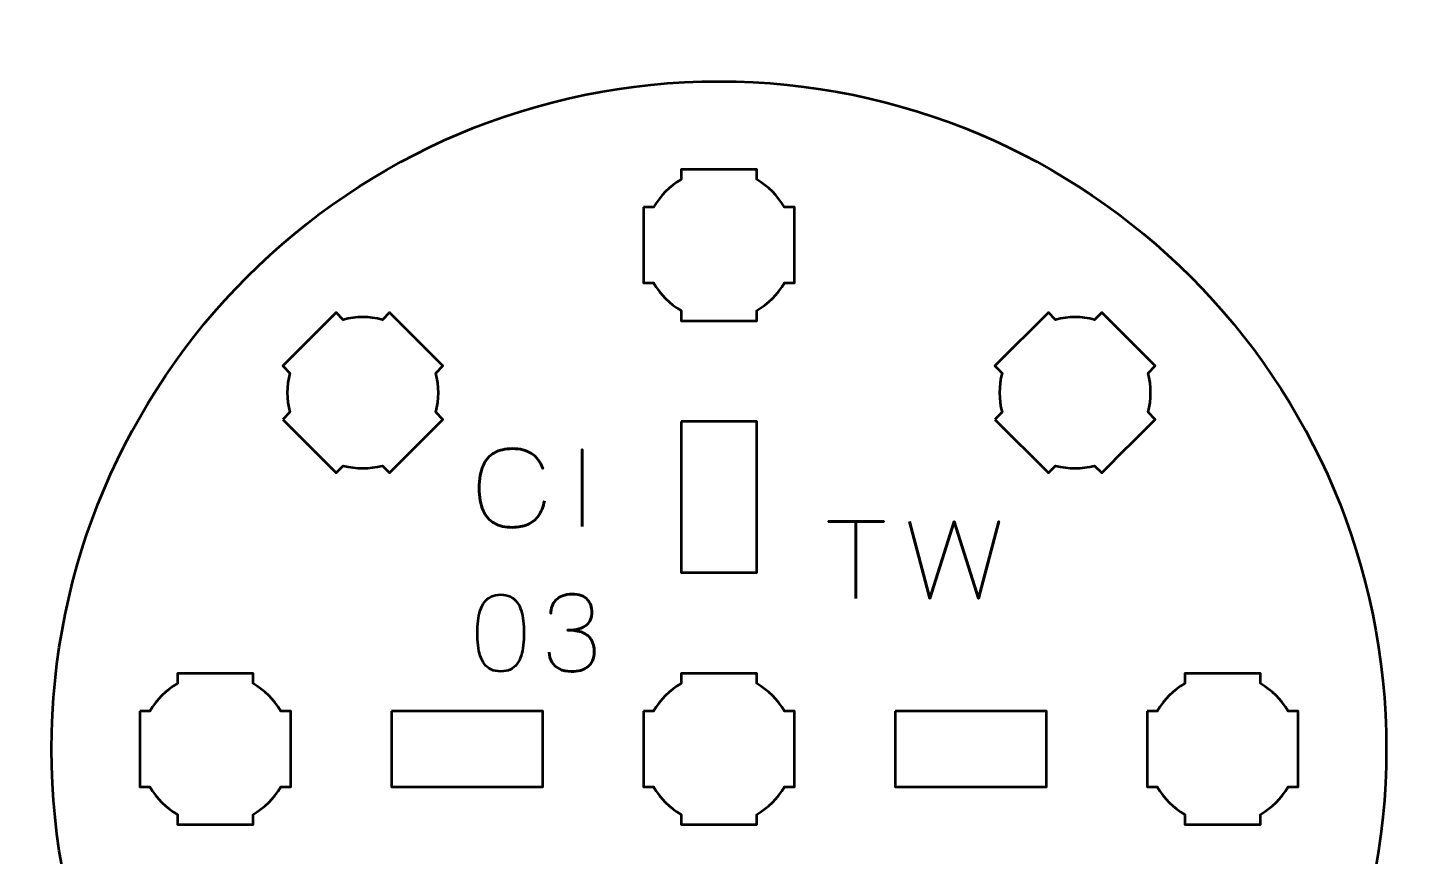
# Model space of a CAD drawing. Header units: centimetres. Extents: x -21 to 0, y -29.7 to 0.
# Drawn here: x -17.14 to -11.6, y -20.47 to -17.19 of the extents above; entities that cross this region are included whole.
import ezdxf

# ---------------------------------------------------------------- set-up
doc = ezdxf.new("R2010")
doc.units = ezdxf.units.CM
doc.header["$MEASUREMENT"] = 0
doc.layers.add('Layer 1', color=7, linetype='Continuous')

msp = doc.modelspace()

# ---------------------------------------------------------------- linework, layer by layer
at = {"layer": 'Layer 1', "color": 3, "lineweight": 53}
msp.add_ellipse((-14.40001, -20.04997), major_axis=(0, 2.65), ratio=1, dxfattribs=at)
at = {"layer": 'Layer 1', "color": 1, "lineweight": 53}
msp.add_open_spline([(-21.00003, -29.19995), (-21.00003, -29.19995), (-21.00003, -2.29992), (-21.00003, -2.29992), (-21.00003, -2.29992), (-21.00003, -2.21709), (-20.93286, -2.14992), (-20.85003, -2.14992), (-20.85003, -2.14992), (-20.7672, -2.14992), (-20.70003, -2.08275), (-20.70003, -1.99992), (-20.70003, -1.99992), (-20.70003, -1.91709), (-20.7672, -1.84992), (-20.85003, -1.84992), (-20.85003, -1.84992), (-20.93286, -1.84992), (-21.00003, -1.78275), (-21.00003, -1.69992), (-21.00003, -1.69992), (-21.00003, -1.61709), (-20.93286, -1.54992), (-20.85003, -1.54992), (-20.85003, -1.54992), (-20.7672, -1.54992), (-20.70003, -1.48275), (-20.70003, -1.39992), (-20.70003, -1.39992), (-20.70003, -1.31709), (-20.7672, -1.24992), (-20.85003, -1.24992), (-20.85003, -1.24992), (-20.93286, -1.24992), (-21.00003, -1.18275), (-21.00003, -1.09992), (-21.00003, -1.09992), (-21.00003, -1.09992), (-21.00003, -0.49992), (-21.00003, -0.49992), (-21.00003, -0.49992), (-21.00003, -0.22295), (-20.77694, 0.00004), (-20.49994, 0.00004), (-20.49994, 0.00004), (-20.49994, 0.00004), (-0.50008, 0.00004), (-0.50008, 0.00004), (-0.50008, 0.00004), (-0.22294, 0.00004), (0.00002, -0.22295), (0.00002, -0.49992), (0.00002, -0.49992), (0.00002, -0.49992), (0.00002, -29.19995), (0.00002, -29.19995), (0.00002, -29.19995), (0.00002, -29.47695), (-0.22294, -29.70004), (-0.50008, -29.70004), (-0.50008, -29.70004), (-0.50008, -29.70004), (-20.49994, -29.70004), (-20.49994, -29.70004), (-20.49994, -29.70004), (-20.77694, -29.70004), (-21.00003, -29.47695), (-21.00003, -29.19995)], degree=3, knots=[0, 0, 0, 0, 0.0588235, 0.0588235, 0.0588235, 0.0588235, 0.1176471, 0.1176471, 0.1176471, 0.1176471, 0.1764706, 0.1764706, 0.1764706, 0.1764706, 0.2352941, 0.2352941, 0.2352941, 0.2352941, 0.2941176, 0.2941176, 0.2941176, 0.2941176, 0.3529412, 0.3529412, 0.3529412, 0.3529412, 0.4117647, 0.4117647, 0.4117647, 0.4117647, 0.4705882, 0.4705882, 0.4705882, 0.4705882, 0.5294118, 0.5294118, 0.5294118, 0.5294118, 0.5882353, 0.5882353, 0.5882353, 0.5882353, 0.6470588, 0.6470588, 0.6470588, 0.6470588, 0.7058824, 0.7058824, 0.7058824, 0.7058824, 0.7647059, 0.7647059, 0.7647059, 0.7647059, 0.8235294, 0.8235294, 0.8235294, 0.8235294, 0.8823529, 0.8823529, 0.8823529, 0.8823529, 0.9411765, 0.9411765, 0.9411765, 0.9411765, 1, 1, 1, 1], dxfattribs=at)
at = {"layer": 'Layer 1', "lineweight": 53}
for points, knots in [([(-14.70001, -17.89991), (-14.70001, -17.89991), (-14.65981, -17.89991), (-14.65981, -17.89991), (-14.65981, -17.89991), (-14.63348, -17.85439), (-14.59552, -17.81646), (-14.55001, -17.79013), (-14.55001, -17.79013), (-14.55001, -17.79013), (-14.55001, -17.74991), (-14.55001, -17.74991), (-14.55001, -17.74991), (-14.55001, -17.74991), (-14.25001, -17.74991), (-14.25001, -17.74991), (-14.25001, -17.74991), (-14.25001, -17.74991), (-14.25001, -17.7901), (-14.25001, -17.7901), (-14.25001, -17.7901), (-14.20448, -17.81643), (-14.16649, -17.85438), (-14.14013, -17.89991), (-14.14013, -17.89991), (-14.14013, -17.89991), (-14.10001, -17.89991), (-14.10001, -17.89991), (-14.10001, -17.89991), (-14.10001, -17.89991), (-14.10001, -18.04533), (-14.10001, -18.04533), (-14.10001, -18.04533), (-14.10001, -18.04533), (-14.09995, -18.04998), (-14.09995, -18.04998), (-14.09995, -18.04998), (-14.09995, -18.04998), (-14.10001, -18.05462), (-14.10001, -18.05462), (-14.10001, -18.05462), (-14.10001, -18.05462), (-14.10001, -18.19991), (-14.10001, -18.19991), (-14.10001, -18.19991), (-14.10001, -18.19991), (-14.14008, -18.19991), (-14.14008, -18.19991), (-14.14008, -18.19991), (-14.16643, -18.24548), (-14.20443, -18.28349), (-14.25001, -18.30985), (-14.25001, -18.30985), (-14.25001, -18.30985), (-14.25001, -18.34991), (-14.25001, -18.34991), (-14.25001, -18.34991), (-14.25001, -18.34991), (-14.39329, -18.34991), (-14.39329, -18.34991), (-14.39329, -18.34991), (-14.39329, -18.34991), (-14.39996, -18.34999), (-14.39996, -18.34999), (-14.39996, -18.34999), (-14.39996, -18.34999), (-14.40664, -18.34991), (-14.40664, -18.34991), (-14.40664, -18.34991), (-14.40664, -18.34991), (-14.55001, -18.34991), (-14.55001, -18.34991), (-14.55001, -18.34991), (-14.55001, -18.34991), (-14.55001, -18.30981), (-14.55001, -18.30981), (-14.55001, -18.30981), (-14.59555, -18.28345), (-14.63353, -18.24546), (-14.65986, -18.19991), (-14.65986, -18.19991), (-14.65986, -18.19991), (-14.70001, -18.19991), (-14.70001, -18.19991), (-14.70001, -18.19991), (-14.70001, -18.19991), (-14.70001, -17.89991), (-14.70001, -17.89991)], [0, 0, 0, 0, 0.0454545, 0.0454545, 0.0454545, 0.0454545, 0.0909091, 0.0909091, 0.0909091, 0.0909091, 0.1363636, 0.1363636, 0.1363636, 0.1363636, 0.1818182, 0.1818182, 0.1818182, 0.1818182, 0.2272727, 0.2272727, 0.2272727, 0.2272727, 0.2727273, 0.2727273, 0.2727273, 0.2727273, 0.3181818, 0.3181818, 0.3181818, 0.3181818, 0.3636364, 0.3636364, 0.3636364, 0.3636364, 0.4090909, 0.4090909, 0.4090909, 0.4090909, 0.4545455, 0.4545455, 0.4545455, 0.4545455, 0.5, 0.5, 0.5, 0.5, 0.5454545, 0.5454545, 0.5454545, 0.5454545, 0.5909091, 0.5909091, 0.5909091, 0.5909091, 0.6363636, 0.6363636, 0.6363636, 0.6363636, 0.6818182, 0.6818182, 0.6818182, 0.6818182, 0.7272727, 0.7272727, 0.7272727, 0.7272727, 0.7727273, 0.7727273, 0.7727273, 0.7727273, 0.8181818, 0.8181818, 0.8181818, 0.8181818, 0.8636364, 0.8636364, 0.8636364, 0.8636364, 0.9090909, 0.9090909, 0.9090909, 0.9090909, 0.9545455, 0.9545455, 0.9545455, 0.9545455, 1, 1, 1, 1]), ([(-16.13244, -18.7418), (-16.13244, -18.7418), (-16.10402, -18.71337), (-16.10402, -18.71337), (-16.10402, -18.71337), (-16.11758, -18.66256), (-16.11756, -18.6089), (-16.104, -18.5581), (-16.104, -18.5581), (-16.104, -18.5581), (-16.13244, -18.52966), (-16.13244, -18.52966), (-16.13244, -18.52966), (-16.13244, -18.52966), (-15.92031, -18.31753), (-15.92031, -18.31753), (-15.92031, -18.31753), (-15.92031, -18.31753), (-15.89189, -18.34595), (-15.89189, -18.34595), (-15.89189, -18.34595), (-15.84108, -18.33237), (-15.78738, -18.33235), (-15.73655, -18.3459), (-15.73655, -18.3459), (-15.73655, -18.3459), (-15.70818, -18.31753), (-15.70818, -18.31753), (-15.70818, -18.31753), (-15.70818, -18.31753), (-15.60535, -18.42036), (-15.60535, -18.42036), (-15.60535, -18.42036), (-15.60535, -18.42036), (-15.60202, -18.4236), (-15.60202, -18.4236), (-15.60202, -18.4236), (-15.60202, -18.4236), (-15.59878, -18.42693), (-15.59878, -18.42693), (-15.59878, -18.42693), (-15.59878, -18.42693), (-15.49605, -18.52966), (-15.49605, -18.52966), (-15.49605, -18.52966), (-15.49605, -18.52966), (-15.52438, -18.558), (-15.52438, -18.558), (-15.52438, -18.558), (-15.51079, -18.60885), (-15.51078, -18.6626), (-15.52437, -18.71347), (-15.52437, -18.71347), (-15.52437, -18.71347), (-15.49605, -18.7418), (-15.49605, -18.7418), (-15.49605, -18.7418), (-15.49605, -18.7418), (-15.59736, -18.84311), (-15.59736, -18.84311), (-15.59736, -18.84311), (-15.59736, -18.84311), (-15.60202, -18.84788), (-15.60202, -18.84788), (-15.60202, -18.84788), (-15.60202, -18.84788), (-15.6068, -18.85255), (-15.6068, -18.85255), (-15.6068, -18.85255), (-15.6068, -18.85255), (-15.70818, -18.95393), (-15.70818, -18.95393), (-15.70818, -18.95393), (-15.70818, -18.95393), (-15.73653, -18.92557), (-15.73653, -18.92557), (-15.73653, -18.92557), (-15.78737, -18.93913), (-15.84109, -18.93913), (-15.89192, -18.92554), (-15.89192, -18.92554), (-15.89192, -18.92554), (-15.92031, -18.95393), (-15.92031, -18.95393), (-15.92031, -18.95393), (-15.92031, -18.95393), (-16.13244, -18.7418), (-16.13244, -18.7418)], [0, 0, 0, 0, 0.0454545, 0.0454545, 0.0454545, 0.0454545, 0.0909091, 0.0909091, 0.0909091, 0.0909091, 0.1363636, 0.1363636, 0.1363636, 0.1363636, 0.1818182, 0.1818182, 0.1818182, 0.1818182, 0.2272727, 0.2272727, 0.2272727, 0.2272727, 0.2727273, 0.2727273, 0.2727273, 0.2727273, 0.3181818, 0.3181818, 0.3181818, 0.3181818, 0.3636364, 0.3636364, 0.3636364, 0.3636364, 0.4090909, 0.4090909, 0.4090909, 0.4090909, 0.4545455, 0.4545455, 0.4545455, 0.4545455, 0.5, 0.5, 0.5, 0.5, 0.5454545, 0.5454545, 0.5454545, 0.5454545, 0.5909091, 0.5909091, 0.5909091, 0.5909091, 0.6363636, 0.6363636, 0.6363636, 0.6363636, 0.6818182, 0.6818182, 0.6818182, 0.6818182, 0.7272727, 0.7272727, 0.7272727, 0.7272727, 0.7727273, 0.7727273, 0.7727273, 0.7727273, 0.8181818, 0.8181818, 0.8181818, 0.8181818, 0.8636364, 0.8636364, 0.8636364, 0.8636364, 0.9090909, 0.9090909, 0.9090909, 0.9090909, 0.9545455, 0.9545455, 0.9545455, 0.9545455, 1, 1, 1, 1]), ([(-13.30401, -18.7418), (-13.30401, -18.7418), (-13.27559, -18.71337), (-13.27559, -18.71337), (-13.27559, -18.71337), (-13.28916, -18.66256), (-13.28914, -18.6089), (-13.27557, -18.5581), (-13.27557, -18.5581), (-13.27557, -18.5581), (-13.30401, -18.52966), (-13.30401, -18.52966), (-13.30401, -18.52966), (-13.30401, -18.52966), (-13.09188, -18.31753), (-13.09188, -18.31753), (-13.09188, -18.31753), (-13.09188, -18.31753), (-13.06346, -18.34595), (-13.06346, -18.34595), (-13.06346, -18.34595), (-13.01265, -18.33237), (-12.95895, -18.33235), (-12.90812, -18.3459), (-12.90812, -18.3459), (-12.90812, -18.3459), (-12.87975, -18.31753), (-12.87975, -18.31753), (-12.87975, -18.31753), (-12.87975, -18.31753), (-12.77692, -18.42036), (-12.77692, -18.42036), (-12.77692, -18.42036), (-12.77692, -18.42036), (-12.77359, -18.4236), (-12.77359, -18.4236), (-12.77359, -18.4236), (-12.77359, -18.4236), (-12.77035, -18.42693), (-12.77035, -18.42693), (-12.77035, -18.42693), (-12.77035, -18.42693), (-12.66762, -18.52966), (-12.66762, -18.52966), (-12.66762, -18.52966), (-12.66762, -18.52966), (-12.69595, -18.558), (-12.69595, -18.558), (-12.69595, -18.558), (-12.68236, -18.60885), (-12.68235, -18.6626), (-12.69594, -18.71347), (-12.69594, -18.71347), (-12.69594, -18.71347), (-12.66762, -18.7418), (-12.66762, -18.7418), (-12.66762, -18.7418), (-12.66762, -18.7418), (-12.76893, -18.84311), (-12.76893, -18.84311), (-12.76893, -18.84311), (-12.76893, -18.84311), (-12.77359, -18.84788), (-12.77359, -18.84788), (-12.77359, -18.84788), (-12.77359, -18.84788), (-12.77837, -18.85255), (-12.77837, -18.85255), (-12.77837, -18.85255), (-12.77837, -18.85255), (-12.87975, -18.95393), (-12.87975, -18.95393), (-12.87975, -18.95393), (-12.87975, -18.95393), (-12.9081, -18.92557), (-12.9081, -18.92557), (-12.9081, -18.92557), (-12.95895, -18.93913), (-13.01266, -18.93913), (-13.06349, -18.92554), (-13.06349, -18.92554), (-13.06349, -18.92554), (-13.09188, -18.95393), (-13.09188, -18.95393), (-13.09188, -18.95393), (-13.09188, -18.95393), (-13.30401, -18.7418), (-13.30401, -18.7418)], [0, 0, 0, 0, 0.0454545, 0.0454545, 0.0454545, 0.0454545, 0.0909091, 0.0909091, 0.0909091, 0.0909091, 0.1363636, 0.1363636, 0.1363636, 0.1363636, 0.1818182, 0.1818182, 0.1818182, 0.1818182, 0.2272727, 0.2272727, 0.2272727, 0.2272727, 0.2727273, 0.2727273, 0.2727273, 0.2727273, 0.3181818, 0.3181818, 0.3181818, 0.3181818, 0.3636364, 0.3636364, 0.3636364, 0.3636364, 0.4090909, 0.4090909, 0.4090909, 0.4090909, 0.4545455, 0.4545455, 0.4545455, 0.4545455, 0.5, 0.5, 0.5, 0.5, 0.5454545, 0.5454545, 0.5454545, 0.5454545, 0.5909091, 0.5909091, 0.5909091, 0.5909091, 0.6363636, 0.6363636, 0.6363636, 0.6363636, 0.6818182, 0.6818182, 0.6818182, 0.6818182, 0.7272727, 0.7272727, 0.7272727, 0.7272727, 0.7727273, 0.7727273, 0.7727273, 0.7727273, 0.8181818, 0.8181818, 0.8181818, 0.8181818, 0.8636364, 0.8636364, 0.8636364, 0.8636364, 0.9090909, 0.9090909, 0.9090909, 0.9090909, 0.9545455, 0.9545455, 0.9545455, 0.9545455, 1, 1, 1, 1]), ([(-14.55005, -18.74988), (-14.55005, -18.74988), (-14.25005, -18.74988), (-14.25005, -18.74988), (-14.25005, -18.74988), (-14.25005, -18.74988), (-14.25005, -19.34989), (-14.25005, -19.34989), (-14.25005, -19.34989), (-14.25005, -19.34989), (-14.55005, -19.34989), (-14.55005, -19.34989), (-14.55005, -19.34989), (-14.55005, -19.34989), (-14.55005, -18.74988), (-14.55005, -18.74988)], [0, 0, 0, 0, 0.25, 0.25, 0.25, 0.25, 0.5, 0.5, 0.5, 0.5, 0.75, 0.75, 0.75, 0.75, 1, 1, 1, 1]), ([(-16.70001, -19.89991), (-16.70001, -19.89991), (-16.65981, -19.89991), (-16.65981, -19.89991), (-16.65981, -19.89991), (-16.63348, -19.85439), (-16.59552, -19.81646), (-16.55001, -19.79013), (-16.55001, -19.79013), (-16.55001, -19.79013), (-16.55001, -19.74991), (-16.55001, -19.74991), (-16.55001, -19.74991), (-16.55001, -19.74991), (-16.25001, -19.74991), (-16.25001, -19.74991), (-16.25001, -19.74991), (-16.25001, -19.74991), (-16.25001, -19.7901), (-16.25001, -19.7901), (-16.25001, -19.7901), (-16.20448, -19.81643), (-16.16649, -19.85438), (-16.14013, -19.89991), (-16.14013, -19.89991), (-16.14013, -19.89991), (-16.10001, -19.89991), (-16.10001, -19.89991), (-16.10001, -19.89991), (-16.10001, -19.89991), (-16.10001, -20.04533), (-16.10001, -20.04533), (-16.10001, -20.04533), (-16.10001, -20.04533), (-16.09995, -20.04998), (-16.09995, -20.04998), (-16.09995, -20.04998), (-16.09995, -20.04998), (-16.10001, -20.05462), (-16.10001, -20.05462), (-16.10001, -20.05462), (-16.10001, -20.05462), (-16.10001, -20.19991), (-16.10001, -20.19991), (-16.10001, -20.19991), (-16.10001, -20.19991), (-16.14008, -20.19991), (-16.14008, -20.19991), (-16.14008, -20.19991), (-16.16643, -20.24548), (-16.20443, -20.28349), (-16.25001, -20.30985), (-16.25001, -20.30985), (-16.25001, -20.30985), (-16.25001, -20.34991), (-16.25001, -20.34991), (-16.25001, -20.34991), (-16.25001, -20.34991), (-16.39329, -20.34991), (-16.39329, -20.34991), (-16.39329, -20.34991), (-16.39329, -20.34991), (-16.39996, -20.34999), (-16.39996, -20.34999), (-16.39996, -20.34999), (-16.39996, -20.34999), (-16.40664, -20.34991), (-16.40664, -20.34991), (-16.40664, -20.34991), (-16.40664, -20.34991), (-16.55001, -20.34991), (-16.55001, -20.34991), (-16.55001, -20.34991), (-16.55001, -20.34991), (-16.55001, -20.30981), (-16.55001, -20.30981), (-16.55001, -20.30981), (-16.59555, -20.28345), (-16.63353, -20.24546), (-16.65986, -20.19991), (-16.65986, -20.19991), (-16.65986, -20.19991), (-16.70001, -20.19991), (-16.70001, -20.19991), (-16.70001, -20.19991), (-16.70001, -20.19991), (-16.70001, -19.89991), (-16.70001, -19.89991)], [0, 0, 0, 0, 0.0454545, 0.0454545, 0.0454545, 0.0454545, 0.0909091, 0.0909091, 0.0909091, 0.0909091, 0.1363636, 0.1363636, 0.1363636, 0.1363636, 0.1818182, 0.1818182, 0.1818182, 0.1818182, 0.2272727, 0.2272727, 0.2272727, 0.2272727, 0.2727273, 0.2727273, 0.2727273, 0.2727273, 0.3181818, 0.3181818, 0.3181818, 0.3181818, 0.3636364, 0.3636364, 0.3636364, 0.3636364, 0.4090909, 0.4090909, 0.4090909, 0.4090909, 0.4545455, 0.4545455, 0.4545455, 0.4545455, 0.5, 0.5, 0.5, 0.5, 0.5454545, 0.5454545, 0.5454545, 0.5454545, 0.5909091, 0.5909091, 0.5909091, 0.5909091, 0.6363636, 0.6363636, 0.6363636, 0.6363636, 0.6818182, 0.6818182, 0.6818182, 0.6818182, 0.7272727, 0.7272727, 0.7272727, 0.7272727, 0.7727273, 0.7727273, 0.7727273, 0.7727273, 0.8181818, 0.8181818, 0.8181818, 0.8181818, 0.8636364, 0.8636364, 0.8636364, 0.8636364, 0.9090909, 0.9090909, 0.9090909, 0.9090909, 0.9545455, 0.9545455, 0.9545455, 0.9545455, 1, 1, 1, 1]), ([(-14.70001, -19.89991), (-14.70001, -19.89991), (-14.65981, -19.89991), (-14.65981, -19.89991), (-14.65981, -19.89991), (-14.63348, -19.85439), (-14.59552, -19.81646), (-14.55001, -19.79013), (-14.55001, -19.79013), (-14.55001, -19.79013), (-14.55001, -19.74991), (-14.55001, -19.74991), (-14.55001, -19.74991), (-14.55001, -19.74991), (-14.25001, -19.74991), (-14.25001, -19.74991), (-14.25001, -19.74991), (-14.25001, -19.74991), (-14.25001, -19.7901), (-14.25001, -19.7901), (-14.25001, -19.7901), (-14.20448, -19.81643), (-14.16649, -19.85438), (-14.14013, -19.89991), (-14.14013, -19.89991), (-14.14013, -19.89991), (-14.10001, -19.89991), (-14.10001, -19.89991), (-14.10001, -19.89991), (-14.10001, -19.89991), (-14.10001, -20.04533), (-14.10001, -20.04533), (-14.10001, -20.04533), (-14.10001, -20.04533), (-14.09995, -20.04998), (-14.09995, -20.04998), (-14.09995, -20.04998), (-14.09995, -20.04998), (-14.10001, -20.05462), (-14.10001, -20.05462), (-14.10001, -20.05462), (-14.10001, -20.05462), (-14.10001, -20.19991), (-14.10001, -20.19991), (-14.10001, -20.19991), (-14.10001, -20.19991), (-14.14008, -20.19991), (-14.14008, -20.19991), (-14.14008, -20.19991), (-14.16643, -20.24548), (-14.20443, -20.28349), (-14.25001, -20.30985), (-14.25001, -20.30985), (-14.25001, -20.30985), (-14.25001, -20.34991), (-14.25001, -20.34991), (-14.25001, -20.34991), (-14.25001, -20.34991), (-14.39329, -20.34991), (-14.39329, -20.34991), (-14.39329, -20.34991), (-14.39329, -20.34991), (-14.39996, -20.34999), (-14.39996, -20.34999), (-14.39996, -20.34999), (-14.39996, -20.34999), (-14.40664, -20.34991), (-14.40664, -20.34991), (-14.40664, -20.34991), (-14.40664, -20.34991), (-14.55001, -20.34991), (-14.55001, -20.34991), (-14.55001, -20.34991), (-14.55001, -20.34991), (-14.55001, -20.30981), (-14.55001, -20.30981), (-14.55001, -20.30981), (-14.59555, -20.28345), (-14.63353, -20.24546), (-14.65986, -20.19991), (-14.65986, -20.19991), (-14.65986, -20.19991), (-14.70001, -20.19991), (-14.70001, -20.19991), (-14.70001, -20.19991), (-14.70001, -20.19991), (-14.70001, -19.89991), (-14.70001, -19.89991)], [0, 0, 0, 0, 0.0454545, 0.0454545, 0.0454545, 0.0454545, 0.0909091, 0.0909091, 0.0909091, 0.0909091, 0.1363636, 0.1363636, 0.1363636, 0.1363636, 0.1818182, 0.1818182, 0.1818182, 0.1818182, 0.2272727, 0.2272727, 0.2272727, 0.2272727, 0.2727273, 0.2727273, 0.2727273, 0.2727273, 0.3181818, 0.3181818, 0.3181818, 0.3181818, 0.3636364, 0.3636364, 0.3636364, 0.3636364, 0.4090909, 0.4090909, 0.4090909, 0.4090909, 0.4545455, 0.4545455, 0.4545455, 0.4545455, 0.5, 0.5, 0.5, 0.5, 0.5454545, 0.5454545, 0.5454545, 0.5454545, 0.5909091, 0.5909091, 0.5909091, 0.5909091, 0.6363636, 0.6363636, 0.6363636, 0.6363636, 0.6818182, 0.6818182, 0.6818182, 0.6818182, 0.7272727, 0.7272727, 0.7272727, 0.7272727, 0.7727273, 0.7727273, 0.7727273, 0.7727273, 0.8181818, 0.8181818, 0.8181818, 0.8181818, 0.8636364, 0.8636364, 0.8636364, 0.8636364, 0.9090909, 0.9090909, 0.9090909, 0.9090909, 0.9545455, 0.9545455, 0.9545455, 0.9545455, 1, 1, 1, 1]), ([(-12.70001, -19.89991), (-12.70001, -19.89991), (-12.65981, -19.89991), (-12.65981, -19.89991), (-12.65981, -19.89991), (-12.63348, -19.85439), (-12.59552, -19.81646), (-12.55001, -19.79013), (-12.55001, -19.79013), (-12.55001, -19.79013), (-12.55001, -19.74991), (-12.55001, -19.74991), (-12.55001, -19.74991), (-12.55001, -19.74991), (-12.25001, -19.74991), (-12.25001, -19.74991), (-12.25001, -19.74991), (-12.25001, -19.74991), (-12.25001, -19.7901), (-12.25001, -19.7901), (-12.25001, -19.7901), (-12.20448, -19.81643), (-12.16649, -19.85438), (-12.14013, -19.89991), (-12.14013, -19.89991), (-12.14013, -19.89991), (-12.10001, -19.89991), (-12.10001, -19.89991), (-12.10001, -19.89991), (-12.10001, -19.89991), (-12.10001, -20.04533), (-12.10001, -20.04533), (-12.10001, -20.04533), (-12.10001, -20.04533), (-12.09995, -20.04998), (-12.09995, -20.04998), (-12.09995, -20.04998), (-12.09995, -20.04998), (-12.10001, -20.05462), (-12.10001, -20.05462), (-12.10001, -20.05462), (-12.10001, -20.05462), (-12.10001, -20.19991), (-12.10001, -20.19991), (-12.10001, -20.19991), (-12.10001, -20.19991), (-12.14008, -20.19991), (-12.14008, -20.19991), (-12.14008, -20.19991), (-12.16643, -20.24548), (-12.20443, -20.28349), (-12.25001, -20.30985), (-12.25001, -20.30985), (-12.25001, -20.30985), (-12.25001, -20.34991), (-12.25001, -20.34991), (-12.25001, -20.34991), (-12.25001, -20.34991), (-12.39329, -20.34991), (-12.39329, -20.34991), (-12.39329, -20.34991), (-12.39329, -20.34991), (-12.39996, -20.34999), (-12.39996, -20.34999), (-12.39996, -20.34999), (-12.39996, -20.34999), (-12.40664, -20.34991), (-12.40664, -20.34991), (-12.40664, -20.34991), (-12.40664, -20.34991), (-12.55001, -20.34991), (-12.55001, -20.34991), (-12.55001, -20.34991), (-12.55001, -20.34991), (-12.55001, -20.30981), (-12.55001, -20.30981), (-12.55001, -20.30981), (-12.59555, -20.28345), (-12.63353, -20.24546), (-12.65986, -20.19991), (-12.65986, -20.19991), (-12.65986, -20.19991), (-12.70001, -20.19991), (-12.70001, -20.19991), (-12.70001, -20.19991), (-12.70001, -20.19991), (-12.70001, -19.89991), (-12.70001, -19.89991)], [0, 0, 0, 0, 0.0454545, 0.0454545, 0.0454545, 0.0454545, 0.0909091, 0.0909091, 0.0909091, 0.0909091, 0.1363636, 0.1363636, 0.1363636, 0.1363636, 0.1818182, 0.1818182, 0.1818182, 0.1818182, 0.2272727, 0.2272727, 0.2272727, 0.2272727, 0.2727273, 0.2727273, 0.2727273, 0.2727273, 0.3181818, 0.3181818, 0.3181818, 0.3181818, 0.3636364, 0.3636364, 0.3636364, 0.3636364, 0.4090909, 0.4090909, 0.4090909, 0.4090909, 0.4545455, 0.4545455, 0.4545455, 0.4545455, 0.5, 0.5, 0.5, 0.5, 0.5454545, 0.5454545, 0.5454545, 0.5454545, 0.5909091, 0.5909091, 0.5909091, 0.5909091, 0.6363636, 0.6363636, 0.6363636, 0.6363636, 0.6818182, 0.6818182, 0.6818182, 0.6818182, 0.7272727, 0.7272727, 0.7272727, 0.7272727, 0.7727273, 0.7727273, 0.7727273, 0.7727273, 0.8181818, 0.8181818, 0.8181818, 0.8181818, 0.8636364, 0.8636364, 0.8636364, 0.8636364, 0.9090909, 0.9090909, 0.9090909, 0.9090909, 0.9545455, 0.9545455, 0.9545455, 0.9545455, 1, 1, 1, 1]), ([(-15.7, -19.89983), (-15.7, -19.89983), (-15.09999, -19.89983), (-15.09999, -19.89983), (-15.09999, -19.89983), (-15.09999, -19.89983), (-15.09999, -20.19983), (-15.09999, -20.19983), (-15.09999, -20.19983), (-15.09999, -20.19983), (-15.7, -20.19983), (-15.7, -20.19983), (-15.7, -20.19983), (-15.7, -20.19983), (-15.7, -19.89983), (-15.7, -19.89983)], [0, 0, 0, 0, 0.25, 0.25, 0.25, 0.25, 0.5, 0.5, 0.5, 0.5, 0.75, 0.75, 0.75, 0.75, 1, 1, 1, 1]), ([(-13.69993, -19.89983), (-13.69993, -19.89983), (-13.09993, -19.89983), (-13.09993, -19.89983), (-13.09993, -19.89983), (-13.09993, -19.89983), (-13.09993, -20.19983), (-13.09993, -20.19983), (-13.09993, -20.19983), (-13.09993, -20.19983), (-13.69993, -20.19983), (-13.69993, -20.19983), (-13.69993, -20.19983), (-13.69993, -20.19983), (-13.69993, -19.89983), (-13.69993, -19.89983)], [0, 0, 0, 0, 0.25, 0.25, 0.25, 0.25, 0.5, 0.5, 0.5, 0.5, 0.75, 0.75, 0.75, 0.75, 1, 1, 1, 1])]:
    msp.add_open_spline(points, degree=3, knots=knots, dxfattribs=at)
at = {"layer": 'Layer 1', "color": 5, "lineweight": 53}
for points, knots in [([(-15.09308, -19.0644), (-15.0976, -19.0886), (-15.1055, -19.10857), (-15.11658, -19.12423), (-15.11658, -19.12423), (-15.12772, -19.13983), (-15.14198, -19.1514), (-15.15933, -19.15895), (-15.15933, -19.15895), (-15.17662, -19.1665), (-15.19694, -19.17031), (-15.22008, -19.17024), (-15.22008, -19.17024), (-15.24823, -19.17031), (-15.27215, -19.16487), (-15.29177, -19.1538), (-15.29177, -19.1538), (-15.31138, -19.14279), (-15.32634, -19.12579), (-15.33664, -19.10272), (-15.33664, -19.10272), (-15.34694, -19.07964), (-15.35209, -19.05008), (-15.35216, -19.01403), (-15.35216, -19.01403), (-15.35209, -18.97812), (-15.34694, -18.94862), (-15.33664, -18.92555), (-15.33664, -18.92555), (-15.32634, -18.90248), (-15.31138, -18.88541), (-15.29177, -18.87433), (-15.29177, -18.87433), (-15.27215, -18.86325), (-15.24823, -18.85775), (-15.22008, -18.85782), (-15.22008, -18.85782), (-15.18995, -18.85775), (-15.1647, -18.86417), (-15.14438, -18.87708), (-15.14438, -18.87708), (-15.12413, -18.88999), (-15.10924, -18.90996), (-15.09986, -18.93698), (-15.09986, -18.93698), (-15.10924, -18.90996), (-15.12413, -18.88999), (-15.14438, -18.87708), (-15.14438, -18.87708), (-15.1647, -18.86417), (-15.18995, -18.85775), (-15.22008, -18.85782), (-15.22008, -18.85782), (-15.24823, -18.85775), (-15.27215, -18.86325), (-15.29177, -18.87433), (-15.29177, -18.87433), (-15.31138, -18.88541), (-15.32634, -18.90248), (-15.33664, -18.92555), (-15.33664, -18.92555), (-15.34694, -18.94862), (-15.35209, -18.97812), (-15.35216, -19.01403), (-15.35216, -19.01403), (-15.35209, -19.05008), (-15.34694, -19.07964), (-15.33664, -19.10272), (-15.33664, -19.10272), (-15.32634, -19.12579), (-15.31138, -19.14279), (-15.29177, -19.1538), (-15.29177, -19.1538), (-15.27215, -19.16487), (-15.24823, -19.17031), (-15.22008, -19.17024), (-15.22008, -19.17024), (-15.19694, -19.17031), (-15.17662, -19.1665), (-15.15933, -19.15895), (-15.15933, -19.15895), (-15.14198, -19.1514), (-15.12772, -19.13983), (-15.11658, -19.12423), (-15.11658, -19.12423), (-15.1055, -19.10857), (-15.0976, -19.0886), (-15.09308, -19.0644)], [0, 0, 0, 0, 0.0454545, 0.0454545, 0.0454545, 0.0454545, 0.0909091, 0.0909091, 0.0909091, 0.0909091, 0.1363636, 0.1363636, 0.1363636, 0.1363636, 0.1818182, 0.1818182, 0.1818182, 0.1818182, 0.2272727, 0.2272727, 0.2272727, 0.2272727, 0.2727273, 0.2727273, 0.2727273, 0.2727273, 0.3181818, 0.3181818, 0.3181818, 0.3181818, 0.3636364, 0.3636364, 0.3636364, 0.3636364, 0.4090909, 0.4090909, 0.4090909, 0.4090909, 0.4545455, 0.4545455, 0.4545455, 0.4545455, 0.5, 0.5, 0.5, 0.5, 0.5454545, 0.5454545, 0.5454545, 0.5454545, 0.5909091, 0.5909091, 0.5909091, 0.5909091, 0.6363636, 0.6363636, 0.6363636, 0.6363636, 0.6818182, 0.6818182, 0.6818182, 0.6818182, 0.7272727, 0.7272727, 0.7272727, 0.7272727, 0.7727273, 0.7727273, 0.7727273, 0.7727273, 0.8181818, 0.8181818, 0.8181818, 0.8181818, 0.8636364, 0.8636364, 0.8636364, 0.8636364, 0.9090909, 0.9090909, 0.9090909, 0.9090909, 0.9545455, 0.9545455, 0.9545455, 0.9545455, 1, 1, 1, 1]), ([(-14.94322, -19.16685), (-14.94322, -19.16685), (-14.94322, -18.86163), (-14.94322, -18.86163), (-14.94322, -18.86163), (-14.94322, -18.86163), (-14.94322, -19.16685), (-14.94322, -19.16685)], [0, 0, 0, 0, 0.5, 0.5, 0.5, 0.5, 1, 1, 1, 1]), ([(-13.85598, -19.45256), (-13.85598, -19.45256), (-13.85598, -19.14734), (-13.85598, -19.14734), (-13.85598, -19.14734), (-13.85598, -19.14734), (-13.96562, -19.14734), (-13.96562, -19.14734), (-13.96562, -19.14734), (-13.96562, -19.14734), (-13.74549, -19.14734), (-13.74549, -19.14734), (-13.74549, -19.14734), (-13.74549, -19.14734), (-13.85598, -19.14734), (-13.85598, -19.14734), (-13.85598, -19.14734), (-13.85598, -19.14734), (-13.85598, -19.45256), (-13.85598, -19.45256)], [0, 0, 0, 0, 0.2, 0.2, 0.2, 0.2, 0.4, 0.4, 0.4, 0.4, 0.6, 0.6, 0.6, 0.6, 0.8, 0.8, 0.8, 0.8, 1, 1, 1, 1]), ([(-13.64347, -19.14734), (-13.64347, -19.14734), (-13.56304, -19.45256), (-13.56304, -19.45256), (-13.56304, -19.45256), (-13.56304, -19.45256), (-13.4661, -19.14734), (-13.4661, -19.14734), (-13.4661, -19.14734), (-13.4661, -19.14734), (-13.36915, -19.45256), (-13.36915, -19.45256), (-13.36915, -19.45256), (-13.36915, -19.45256), (-13.28872, -19.14734), (-13.28872, -19.14734), (-13.28872, -19.14734), (-13.28872, -19.14734), (-13.36915, -19.45256), (-13.36915, -19.45256), (-13.36915, -19.45256), (-13.36915, -19.45256), (-13.4661, -19.14734), (-13.4661, -19.14734), (-13.4661, -19.14734), (-13.4661, -19.14734), (-13.56304, -19.45256), (-13.56304, -19.45256), (-13.56304, -19.45256), (-13.56304, -19.45256), (-13.64347, -19.14734), (-13.64347, -19.14734)], [0, 0, 0, 0, 0.125, 0.125, 0.125, 0.125, 0.25, 0.25, 0.25, 0.25, 0.375, 0.375, 0.375, 0.375, 0.5, 0.5, 0.5, 0.5, 0.625, 0.625, 0.625, 0.625, 0.75, 0.75, 0.75, 0.75, 0.875, 0.875, 0.875, 0.875, 1, 1, 1, 1]), ([(-15.26664, -19.74216), (-15.25183, -19.74209), (-15.23906, -19.73948), (-15.2284, -19.7344), (-15.2284, -19.7344), (-15.21782, -19.72932), (-15.209, -19.72205), (-15.20195, -19.71281), (-15.20195, -19.71281), (-15.19496, -19.7035), (-15.18946, -19.69249), (-15.18537, -19.67979), (-15.18537, -19.67979), (-15.18134, -19.66709), (-15.17845, -19.65319), (-15.17683, -19.63795), (-15.17683, -19.63795), (-15.17513, -19.62271), (-15.17429, -19.60669), (-15.17436, -19.58976), (-15.17436, -19.58976), (-15.17429, -19.5729), (-15.17513, -19.55688), (-15.17683, -19.54171), (-15.17683, -19.54171), (-15.17845, -19.52654), (-15.18134, -19.51257), (-15.18537, -19.49987), (-15.18537, -19.49987), (-15.18946, -19.48724), (-15.19496, -19.47624), (-15.20195, -19.46685), (-15.20195, -19.46685), (-15.209, -19.45754), (-15.21782, -19.45027), (-15.2284, -19.44519), (-15.2284, -19.44519), (-15.23906, -19.44004), (-15.25183, -19.43743), (-15.26664, -19.43736), (-15.26664, -19.43736), (-15.28146, -19.43743), (-15.29423, -19.44004), (-15.30489, -19.44519), (-15.30489, -19.44519), (-15.31547, -19.45027), (-15.32429, -19.45754), (-15.33134, -19.46685), (-15.33134, -19.46685), (-15.33833, -19.47624), (-15.34383, -19.48724), (-15.34792, -19.49987), (-15.34792, -19.49987), (-15.35195, -19.51257), (-15.35484, -19.52654), (-15.35646, -19.54171), (-15.35646, -19.54171), (-15.35815, -19.55688), (-15.359, -19.5729), (-15.35893, -19.58976), (-15.35893, -19.58976), (-15.359, -19.60669), (-15.35815, -19.62271), (-15.35646, -19.63795), (-15.35646, -19.63795), (-15.35484, -19.65319), (-15.35195, -19.66709), (-15.34792, -19.67979), (-15.34792, -19.67979), (-15.34383, -19.69249), (-15.33833, -19.7035), (-15.33134, -19.71281), (-15.33134, -19.71281), (-15.32429, -19.72205), (-15.31547, -19.72932), (-15.30489, -19.7344), (-15.30489, -19.7344), (-15.29423, -19.73948), (-15.28146, -19.74209), (-15.26664, -19.74216)], [0, 0, 0, 0, 0.05, 0.05, 0.05, 0.05, 0.1, 0.1, 0.1, 0.1, 0.15, 0.15, 0.15, 0.15, 0.2, 0.2, 0.2, 0.2, 0.25, 0.25, 0.25, 0.25, 0.3, 0.3, 0.3, 0.3, 0.35, 0.35, 0.35, 0.35, 0.4, 0.4, 0.4, 0.4, 0.45, 0.45, 0.45, 0.45, 0.5, 0.5, 0.5, 0.5, 0.55, 0.55, 0.55, 0.55, 0.6, 0.6, 0.6, 0.6, 0.65, 0.65, 0.65, 0.65, 0.7, 0.7, 0.7, 0.7, 0.75, 0.75, 0.75, 0.75, 0.8, 0.8, 0.8, 0.8, 0.85, 0.85, 0.85, 0.85, 0.9, 0.9, 0.9, 0.9, 0.95, 0.95, 0.95, 0.95, 1, 1, 1, 1]), ([(-15.26664, -19.74216), (-15.25183, -19.74209), (-15.23906, -19.73948), (-15.2284, -19.7344), (-15.2284, -19.7344), (-15.21782, -19.72932), (-15.209, -19.72205), (-15.20195, -19.71281), (-15.20195, -19.71281), (-15.19496, -19.7035), (-15.18946, -19.69249), (-15.18537, -19.67979), (-15.18537, -19.67979), (-15.18134, -19.66709), (-15.17845, -19.65319), (-15.17683, -19.63795), (-15.17683, -19.63795), (-15.17513, -19.62271), (-15.17429, -19.60669), (-15.17436, -19.58976), (-15.17436, -19.58976), (-15.17429, -19.5729), (-15.17513, -19.55688), (-15.17683, -19.54171), (-15.17683, -19.54171), (-15.17845, -19.52654), (-15.18134, -19.51257), (-15.18537, -19.49987), (-15.18537, -19.49987), (-15.18946, -19.48724), (-15.19496, -19.47624), (-15.20195, -19.46685), (-15.20195, -19.46685), (-15.209, -19.45754), (-15.21782, -19.45027), (-15.2284, -19.44519), (-15.2284, -19.44519), (-15.23906, -19.44004), (-15.25183, -19.43743), (-15.26664, -19.43736), (-15.26664, -19.43736), (-15.28146, -19.43743), (-15.29423, -19.44004), (-15.30489, -19.44519), (-15.30489, -19.44519), (-15.31547, -19.45027), (-15.32429, -19.45754), (-15.33134, -19.46685), (-15.33134, -19.46685), (-15.33833, -19.47624), (-15.34383, -19.48724), (-15.34792, -19.49987), (-15.34792, -19.49987), (-15.35195, -19.51257), (-15.35484, -19.52654), (-15.35646, -19.54171), (-15.35646, -19.54171), (-15.35815, -19.55688), (-15.359, -19.5729), (-15.35893, -19.58976), (-15.35893, -19.58976), (-15.359, -19.60669), (-15.35815, -19.62271), (-15.35646, -19.63795), (-15.35646, -19.63795), (-15.35484, -19.65319), (-15.35195, -19.66709), (-15.34792, -19.67979), (-15.34792, -19.67979), (-15.34383, -19.69249), (-15.33833, -19.7035), (-15.33134, -19.71281), (-15.33134, -19.71281), (-15.32429, -19.72205), (-15.31547, -19.72932), (-15.30489, -19.7344), (-15.30489, -19.7344), (-15.29423, -19.73948), (-15.28146, -19.74209), (-15.26664, -19.74216)], [0, 0, 0, 0, 0.05, 0.05, 0.05, 0.05, 0.1, 0.1, 0.1, 0.1, 0.15, 0.15, 0.15, 0.15, 0.2, 0.2, 0.2, 0.2, 0.25, 0.25, 0.25, 0.25, 0.3, 0.3, 0.3, 0.3, 0.35, 0.35, 0.35, 0.35, 0.4, 0.4, 0.4, 0.4, 0.45, 0.45, 0.45, 0.45, 0.5, 0.5, 0.5, 0.5, 0.55, 0.55, 0.55, 0.55, 0.6, 0.6, 0.6, 0.6, 0.65, 0.65, 0.65, 0.65, 0.7, 0.7, 0.7, 0.7, 0.75, 0.75, 0.75, 0.75, 0.8, 0.8, 0.8, 0.8, 0.85, 0.85, 0.85, 0.85, 0.9, 0.9, 0.9, 0.9, 0.95, 0.95, 0.95, 0.95, 1, 1, 1, 1]), ([(-15.07403, -19.66554), (-15.07396, -19.68078), (-15.07043, -19.69404), (-15.06345, -19.70554), (-15.06345, -19.70554), (-15.05646, -19.71697), (-15.04651, -19.72593), (-15.03353, -19.73235), (-15.03353, -19.73235), (-15.02055, -19.73877), (-15.00496, -19.74202), (-14.98682, -19.74216), (-14.98682, -19.74216), (-14.97321, -19.74216), (-14.96086, -19.74075), (-14.94964, -19.73779), (-14.94964, -19.73779), (-14.93849, -19.73482), (-14.9289, -19.73024), (-14.92078, -19.72396), (-14.92078, -19.72396), (-14.91267, -19.71768), (-14.90646, -19.70956), (-14.90202, -19.69969), (-14.90202, -19.69969), (-14.89764, -19.68974), (-14.89546, -19.67781), (-14.89539, -19.66384), (-14.89539, -19.66384), (-14.89531, -19.64522), (-14.89912, -19.62948), (-14.90667, -19.61671), (-14.90667, -19.61671), (-14.91422, -19.60394), (-14.92594, -19.59435), (-14.94167, -19.58779), (-14.94167, -19.58779), (-14.9574, -19.58122), (-14.97758, -19.57791), (-15.00206, -19.57791), (-15.00206, -19.57791), (-14.98379, -19.57798), (-14.96848, -19.57629), (-14.95599, -19.57283), (-14.95599, -19.57283), (-14.94357, -19.56937), (-14.93363, -19.5645), (-14.92615, -19.55815), (-14.92615, -19.55815), (-14.91867, -19.55187), (-14.91324, -19.54439), (-14.90999, -19.53579), (-14.90999, -19.53579), (-14.90667, -19.52725), (-14.90505, -19.51787), (-14.90512, -19.50764), (-14.90512, -19.50764), (-14.90505, -19.4974), (-14.90646, -19.48795), (-14.90928, -19.4792), (-14.90928, -19.4792), (-14.91204, -19.47045), (-14.91655, -19.46276), (-14.92269, -19.4562), (-14.92269, -19.4562), (-14.92883, -19.44964), (-14.93694, -19.44449), (-14.94689, -19.44082), (-14.94689, -19.44082), (-14.95691, -19.43715), (-14.96912, -19.43532), (-14.98344, -19.43525), (-14.98344, -19.43525), (-14.99769, -19.43532), (-15.01018, -19.43743), (-15.02076, -19.44153), (-15.02076, -19.44153), (-15.03142, -19.44562), (-15.04016, -19.45119), (-15.04722, -19.45832), (-15.04722, -19.45832), (-15.0542, -19.46544), (-15.05943, -19.47356), (-15.06288, -19.48273), (-15.06288, -19.48273), (-15.06641, -19.4919), (-15.0681, -19.50164), (-15.0681, -19.51187), (-15.0681, -19.51187), (-15.0681, -19.50164), (-15.06641, -19.4919), (-15.06288, -19.48273), (-15.06288, -19.48273), (-15.05943, -19.47356), (-15.0542, -19.46544), (-15.04722, -19.45832), (-15.04722, -19.45832), (-15.04016, -19.45119), (-15.03142, -19.44562), (-15.02076, -19.44153), (-15.02076, -19.44153), (-15.01018, -19.43743), (-14.99769, -19.43532), (-14.98344, -19.43525), (-14.98344, -19.43525), (-14.96912, -19.43532), (-14.95691, -19.43715), (-14.94689, -19.44082), (-14.94689, -19.44082), (-14.93694, -19.44449), (-14.92883, -19.44964), (-14.92269, -19.4562), (-14.92269, -19.4562), (-14.91655, -19.46276), (-14.91204, -19.47045), (-14.90928, -19.4792), (-14.90928, -19.4792), (-14.90646, -19.48795), (-14.90505, -19.4974), (-14.90512, -19.50764), (-14.90512, -19.50764), (-14.90505, -19.51787), (-14.90667, -19.52725), (-14.90999, -19.53579), (-14.90999, -19.53579), (-14.91324, -19.54439), (-14.91867, -19.55187), (-14.92615, -19.55815), (-14.92615, -19.55815), (-14.93363, -19.5645), (-14.94357, -19.56937), (-14.95599, -19.57283), (-14.95599, -19.57283), (-14.96848, -19.57629), (-14.98379, -19.57798), (-15.00206, -19.57791), (-15.00206, -19.57791), (-14.97758, -19.57791), (-14.9574, -19.58122), (-14.94167, -19.58779), (-14.94167, -19.58779), (-14.92594, -19.59435), (-14.91422, -19.60394), (-14.90667, -19.61671), (-14.90667, -19.61671), (-14.89912, -19.62948), (-14.89531, -19.64522), (-14.89539, -19.66384), (-14.89539, -19.66384), (-14.89546, -19.67781), (-14.89764, -19.68974), (-14.90202, -19.69969), (-14.90202, -19.69969), (-14.90646, -19.70956), (-14.91267, -19.71768), (-14.92078, -19.72396), (-14.92078, -19.72396), (-14.9289, -19.73024), (-14.93849, -19.73482), (-14.94964, -19.73779), (-14.94964, -19.73779), (-14.96086, -19.74075), (-14.97321, -19.74216), (-14.98682, -19.74216), (-14.98682, -19.74216), (-15.00496, -19.74202), (-15.02055, -19.73877), (-15.03353, -19.73235), (-15.03353, -19.73235), (-15.04651, -19.72593), (-15.05646, -19.71697), (-15.06345, -19.70554), (-15.06345, -19.70554), (-15.07043, -19.69404), (-15.07396, -19.68078), (-15.07403, -19.66554)], [0, 0, 0, 0, 0.0227273, 0.0227273, 0.0227273, 0.0227273, 0.0454545, 0.0454545, 0.0454545, 0.0454545, 0.0681818, 0.0681818, 0.0681818, 0.0681818, 0.0909091, 0.0909091, 0.0909091, 0.0909091, 0.1136364, 0.1136364, 0.1136364, 0.1136364, 0.1363636, 0.1363636, 0.1363636, 0.1363636, 0.1590909, 0.1590909, 0.1590909, 0.1590909, 0.1818182, 0.1818182, 0.1818182, 0.1818182, 0.2045455, 0.2045455, 0.2045455, 0.2045455, 0.2272727, 0.2272727, 0.2272727, 0.2272727, 0.25, 0.25, 0.25, 0.25, 0.2727273, 0.2727273, 0.2727273, 0.2727273, 0.2954545, 0.2954545, 0.2954545, 0.2954545, 0.3181818, 0.3181818, 0.3181818, 0.3181818, 0.3409091, 0.3409091, 0.3409091, 0.3409091, 0.3636364, 0.3636364, 0.3636364, 0.3636364, 0.3863636, 0.3863636, 0.3863636, 0.3863636, 0.4090909, 0.4090909, 0.4090909, 0.4090909, 0.4318182, 0.4318182, 0.4318182, 0.4318182, 0.4545455, 0.4545455, 0.4545455, 0.4545455, 0.4772727, 0.4772727, 0.4772727, 0.4772727, 0.5, 0.5, 0.5, 0.5, 0.5227273, 0.5227273, 0.5227273, 0.5227273, 0.5454545, 0.5454545, 0.5454545, 0.5454545, 0.5681818, 0.5681818, 0.5681818, 0.5681818, 0.5909091, 0.5909091, 0.5909091, 0.5909091, 0.6136364, 0.6136364, 0.6136364, 0.6136364, 0.6363636, 0.6363636, 0.6363636, 0.6363636, 0.6590909, 0.6590909, 0.6590909, 0.6590909, 0.6818182, 0.6818182, 0.6818182, 0.6818182, 0.7045455, 0.7045455, 0.7045455, 0.7045455, 0.7272727, 0.7272727, 0.7272727, 0.7272727, 0.75, 0.75, 0.75, 0.75, 0.7727273, 0.7727273, 0.7727273, 0.7727273, 0.7954545, 0.7954545, 0.7954545, 0.7954545, 0.8181818, 0.8181818, 0.8181818, 0.8181818, 0.8409091, 0.8409091, 0.8409091, 0.8409091, 0.8636364, 0.8636364, 0.8636364, 0.8636364, 0.8863636, 0.8863636, 0.8863636, 0.8863636, 0.9090909, 0.9090909, 0.9090909, 0.9090909, 0.9318182, 0.9318182, 0.9318182, 0.9318182, 0.9545455, 0.9545455, 0.9545455, 0.9545455, 0.9772727, 0.9772727, 0.9772727, 0.9772727, 1, 1, 1, 1])]:
    msp.add_open_spline(points, degree=3, knots=knots, dxfattribs=at)

doc.saveas('drawing.dxf')
